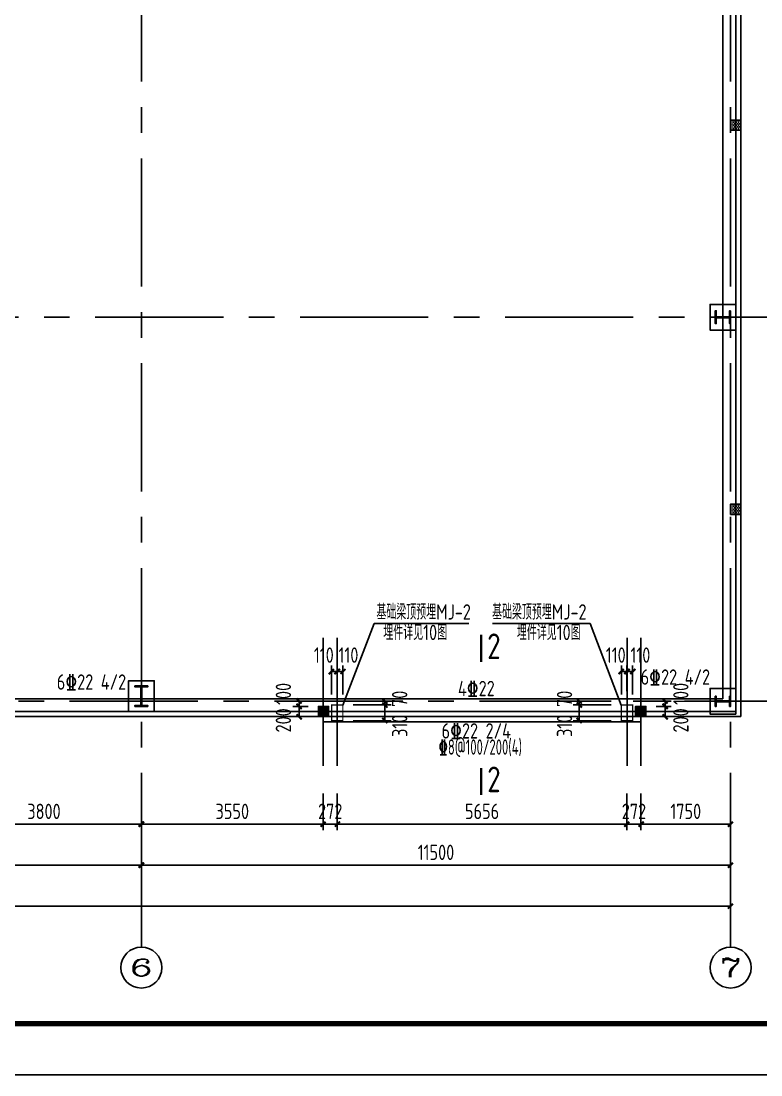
# Model space of a CAD drawing. Header units: millimetres. Extents: x 866309 to 879639, y 39442 to 44891.
# Drawn here: x 869827.3 to 869971.7, y 39448.6 to 39654.4 of the extents above; entities that cross this region are included whole.
import ezdxf
from ezdxf.enums import TextEntityAlignment as Align

# ---------------------------------------------------------------- set-up
doc = ezdxf.new("R2010")
doc.units = ezdxf.units.MM
doc.header["$LTSCALE"] = 1000
doc.header["$MEASUREMENT"] = 0
doc.linetypes.add('CENTER', pattern=[2, 1.25, -0.25, 0.25, -0.25])
doc.linetypes.add('DOTE', pattern=[2.42, 2, -0.2, 0.02, -0.2])
doc.layers.add('1', color=4, linetype='Continuous', lineweight=70)
for name, color, linetype in [('AXIS', 3, 'Continuous'), ('AXIS_TEXT', 7, 'Continuous'), ('DIM', 7, 'Continuous'), ('DOTE', 1, 'DOTE'), ('M_Prof', 2, 'Continuous'), ('PUB_DIM', 3, 'Continuous'), ('尺寸标注', 7, 'Continuous'), ('层14', 2, 'Continuous'), ('标注', 7, 'Continuous'), ('梁', 4, 'Continuous'), ('梁集中标注', 2, 'Continuous')]:
    doc.layers.add(name, color=color, linetype=linetype)
doc.styles.add('_TCH_AXIS', font='COMPLEX', dxfattribs={"bigfont": 'GBCBIG'})
doc.styles.add('COMPLEX', font='COMPLEX')
doc.styles.add('GBHZ', font='gbenor.shx', dxfattribs={"width": 0.9, "bigfont": 'gbcbig.shx'})
doc.dimstyles.new('Y100', dxfattribs={"dimscale": 0, "dimtxt": 3, "dimasz": 0.01, "dimexe": 1.2, "dimexo": 2, "dimgap": 1, "dimtad": 1, "dimdec": 0, "dimlfac": 100, "dimzin": 0, "dimdsep": 46, "dimtxsty": 'GBHZ', "dimblk": 'DX', "dimcen": 0.09, "dimdle": 1, "dimclrd": 7, "dimclre": 7, "dimclrt": 7, "dimadec": 0, "dimazin": 0, "dimtfac": 1, "dimtdec": 0, "dimtix": 1, "dimtmove": 2, "dimatfit": 3, "dimldrblk": 'DX', "dimfxl": 0, "dimtolj": 1, "dimtzin": 0, "dimarcsym": 0})
pattern_1 = [(0, (364.5, 0), (0.15625, 0.3125), [0, -0.3125])]

# ---------------------------------------------------------------- blocks, each defined once
blk = doc.blocks.new('_AXISO')
blk.add_circle((0, 0), 0.5)
at = {"layer": 'AXIS_TEXT', "style": 'COMPLEX', "width": 1.041667}
blk.add_attdef('A', text='', height=0.56, dxfattribs=at).set_placement((-0.25, -0.28), (0.25, -0.28), align=Align.FIT)
blk = doc.blocks.new('DX')
at = {"color": 0, "linetype": 'ByBlock', "const_width": 40}
blk.add_lwpolyline([(-54, -51), (46, 49)], dxfattribs=at)
blk = doc.blocks.new('*D1645')
at = {"layer": 'Defpoints', "color": 0, "transparency": 16777216}
for p in [(869736.8, 39505.59), (869850.8, 39505.59), (869850.8, 39489.59)]:
    blk.add_point(p, dxfattribs=at)
at = {"layer": 'dim', "color": 7, "lineweight": -2, "transparency": 16777216}
for p, q in [((869736.8, 39503.59), (869736.8, 39488.39)), ((869850.8, 39503.59), (869850.8, 39488.39)), ((869736.81, 39489.59), (869850.79, 39489.59))]:
    blk.add_line(p, q, dxfattribs=at)
at = {"layer": 'dim', "color": 7, "lineweight": -2, "transparency": 16777216, "xscale": 0.01, "yscale": 0.01, "zscale": 0.01, "rotation": 180}
blk.add_blockref('DX', (869736.8, 39489.59), dxfattribs=at)
at = {"layer": 'dim', "color": 7, "lineweight": -2, "transparency": 16777216, "xscale": 0.01, "yscale": 0.01, "zscale": 0.01}
blk.add_blockref('DX', (869850.8, 39489.59), dxfattribs=at)
at = {"layer": 'dim', "color": 7, "transparency": 16777216, "insert": (869793.8, 39492.09), "char_height": 3, "attachment_point": 5, "style": 'GBHZ'}
blk.add_mtext('\\A1;11400', dxfattribs=at)
blk = doc.blocks.new('*D1646')
at = {"layer": 'Defpoints', "color": 0, "transparency": 16777216}
for p in [(869850.8, 39505.59), (869965.8, 39505.59), (869965.8, 39489.59)]:
    blk.add_point(p, dxfattribs=at)
at = {"layer": 'dim', "color": 7, "lineweight": -2, "transparency": 16777216}
for p, q in [((869850.8, 39503.59), (869850.8, 39488.39)), ((869965.8, 39503.59), (869965.8, 39488.39)), ((869850.81, 39489.59), (869965.79, 39489.59))]:
    blk.add_line(p, q, dxfattribs=at)
at = {"layer": 'dim', "color": 7, "lineweight": -2, "transparency": 16777216, "xscale": 0.01, "yscale": 0.01, "zscale": 0.01, "rotation": 180}
blk.add_blockref('DX', (869850.8, 39489.59), dxfattribs=at)
at = {"layer": 'dim', "color": 7, "lineweight": -2, "transparency": 16777216, "xscale": 0.01, "yscale": 0.01, "zscale": 0.01}
blk.add_blockref('DX', (869965.8, 39489.59), dxfattribs=at)
at = {"layer": 'dim', "color": 7, "transparency": 16777216, "insert": (869908.3, 39492.09), "char_height": 3, "attachment_point": 5, "style": 'GBHZ'}
blk.add_mtext('\\A1;11500', dxfattribs=at)
blk = doc.blocks.new('*D1647')
at = {"layer": 'Defpoints', "color": 0, "transparency": 16777216}
for p in [(869495.8, 39505.59), (869965.8, 39505.59), (869495.8, 39481.59)]:
    blk.add_point(p, dxfattribs=at)
at = {"layer": 'dim', "color": 7, "lineweight": -2, "transparency": 16777216}
for p, q in [((869495.8, 39503.59), (869495.8, 39480.39)), ((869965.8, 39503.59), (869965.8, 39480.39)), ((869965.79, 39481.59), (869495.81, 39481.59))]:
    blk.add_line(p, q, dxfattribs=at)
at = {"layer": 'dim', "color": 7, "lineweight": -2, "transparency": 16777216, "xscale": 0.01, "yscale": 0.01, "zscale": 0.01, "rotation": 180}
blk.add_blockref('DX', (869495.8, 39481.59), dxfattribs=at)
at = {"layer": 'dim', "color": 7, "lineweight": -2, "transparency": 16777216, "xscale": 0.01, "yscale": 0.01, "zscale": 0.01}
blk.add_blockref('DX', (869965.8, 39481.59), dxfattribs=at)
at = {"layer": 'dim', "color": 7, "transparency": 16777216, "insert": (869730.8, 39484.09), "char_height": 3, "attachment_point": 5, "style": 'GBHZ'}
blk.add_mtext('\\A1;47000', dxfattribs=at)
blk = doc.blocks.new('*D4631')
at = {"layer": 'Defpoints', "color": 0, "transparency": 16777216}
for p in [(869889.02, 39505.59), (869945.58, 39505.59), (869945.58, 39497.59)]:
    blk.add_point(p, dxfattribs=at)
at = {"layer": '层14', "color": 7, "lineweight": -2, "transparency": 16777216}
for p, q in [((869889.02, 39503.59), (869889.02, 39496.39)), ((869945.58, 39503.59), (869945.58, 39496.39)), ((869889.03, 39497.59), (869945.57, 39497.59))]:
    blk.add_line(p, q, dxfattribs=at)
at = {"layer": '层14', "color": 7, "lineweight": -2, "transparency": 16777216, "xscale": 0.01, "yscale": 0.01, "zscale": 0.01, "rotation": 180}
blk.add_blockref('DX', (869889.02, 39497.59), dxfattribs=at)
at = {"layer": '层14', "color": 7, "lineweight": -2, "transparency": 16777216, "xscale": 0.01, "yscale": 0.01, "zscale": 0.01}
blk.add_blockref('DX', (869945.58, 39497.59), dxfattribs=at)
at = {"layer": '层14', "color": 7, "transparency": 16777216, "insert": (869917.3, 39500.09), "char_height": 3, "attachment_point": 5, "style": 'GBHZ'}
blk.add_mtext('\\A1;5656', dxfattribs=at)
blk = doc.blocks.new('*D4640')
at = {"layer": 'Defpoints', "color": 0, "transparency": 16777216}
for p in [(869812.8, 39505.59), (869850.8, 39505.59), (869812.8, 39497.59)]:
    blk.add_point(p, dxfattribs=at)
at = {"layer": '层14', "color": 7, "lineweight": -2, "transparency": 16777216}
for p, q in [((869812.8, 39503.59), (869812.8, 39496.39)), ((869850.8, 39503.59), (869850.8, 39496.39)), ((869850.79, 39497.59), (869812.81, 39497.59))]:
    blk.add_line(p, q, dxfattribs=at)
at = {"layer": '层14', "color": 7, "lineweight": -2, "transparency": 16777216, "xscale": 0.01, "yscale": 0.01, "zscale": 0.01, "rotation": 180}
blk.add_blockref('DX', (869812.8, 39497.59), dxfattribs=at)
at = {"layer": '层14', "color": 7, "lineweight": -2, "transparency": 16777216, "xscale": 0.01, "yscale": 0.01, "zscale": 0.01}
blk.add_blockref('DX', (869850.8, 39497.59), dxfattribs=at)
at = {"layer": '层14', "color": 7, "transparency": 16777216, "insert": (869831.8, 39500.09), "char_height": 3, "attachment_point": 5, "style": 'GBHZ'}
blk.add_mtext('\\A1;3800', dxfattribs=at)
blk = doc.blocks.new('*D4959')
at = {"layer": 'Defpoints', "color": 0, "transparency": 16777216}
for p in [(869945.58, 39527.4), (869945.58, 39521.59), (869946.68, 39520.89)]:
    blk.add_point(p, dxfattribs=at)
at = {"layer": '标注', "color": 7, "lineweight": -2, "transparency": 16777216}
for p, q in [((869945.58, 39523.59), (869945.58, 39528.6)), ((869946.68, 39522.89), (869946.68, 39528.6)), ((869945.57, 39527.4), (869945.56, 39527.4)), ((869946.68, 39527.4), (869945.58, 39527.4)), ((869946.69, 39527.4), (869946.7, 39527.4))]:
    blk.add_line(p, q, dxfattribs=at)
at = {"layer": '标注', "color": 7, "lineweight": -2, "transparency": 16777216, "xscale": 0.01, "yscale": 0.01, "zscale": 0.01}
blk.add_blockref('DX', (869945.58, 39527.4), dxfattribs=at)
at = {"layer": '标注', "color": 7, "lineweight": -2, "transparency": 16777216, "xscale": 0.01, "yscale": 0.01, "zscale": 0.01, "rotation": 180}
blk.add_blockref('DX', (869946.68, 39527.4), dxfattribs=at)
at = {"layer": '标注', "color": 7, "transparency": 16777216, "insert": (869948.2, 39530.61), "char_height": 3, "attachment_point": 5, "style": 'GBHZ'}
blk.add_mtext('\\A1;110', dxfattribs=at)
blk = doc.blocks.new('*D4960')
at = {"layer": 'Defpoints', "color": 0, "transparency": 16777216}
for p in [(869945.58, 39527.4), (869944.48, 39520.89), (869945.58, 39521.59)]:
    blk.add_point(p, dxfattribs=at)
at = {"layer": '标注', "color": 7, "lineweight": -2, "transparency": 16777216}
for p, q in [((869944.48, 39522.89), (869944.48, 39528.6)), ((869945.58, 39523.59), (869945.58, 39528.6)), ((869944.47, 39527.4), (869944.46, 39527.4)), ((869944.48, 39527.4), (869945.58, 39527.4)), ((869945.59, 39527.4), (869945.6, 39527.4))]:
    blk.add_line(p, q, dxfattribs=at)
at = {"layer": '标注', "color": 7, "lineweight": -2, "transparency": 16777216, "xscale": 0.01, "yscale": 0.01, "zscale": 0.01}
blk.add_blockref('DX', (869944.48, 39527.4), dxfattribs=at)
at = {"layer": '标注', "color": 7, "lineweight": -2, "transparency": 16777216, "xscale": 0.01, "yscale": 0.01, "zscale": 0.01, "rotation": 180}
blk.add_blockref('DX', (869945.58, 39527.4), dxfattribs=at)
at = {"layer": '标注', "color": 7, "transparency": 16777216, "insert": (869943.39, 39530.61), "char_height": 3, "attachment_point": 5, "style": 'GBHZ'}
blk.add_mtext('\\A1;110', dxfattribs=at)
blk = doc.blocks.new('*D4961')
at = {"layer": 'Defpoints', "color": 0, "transparency": 16777216}
for p in [(869936.27, 39520.89), (869944.48, 39520.89), (869944.48, 39517.79)]:
    blk.add_point(p, dxfattribs=at)
at = {"layer": '标注', "color": 7, "lineweight": -2, "transparency": 16777216}
for p, q in [((869942.48, 39520.89), (869935.07, 39520.89)), ((869936.27, 39517.8), (869936.27, 39520.88)), ((869942.48, 39517.79), (869935.07, 39517.79))]:
    blk.add_line(p, q, dxfattribs=at)
at = {"layer": '标注', "color": 7, "lineweight": -2, "transparency": 16777216, "xscale": 0.01, "yscale": 0.01, "zscale": 0.01}
for p, rotation in [((869936.27, 39520.89), 90), ((869936.27, 39517.79), 270)]:
    blk.add_blockref('DX', p, dxfattribs=dict(at, rotation=rotation))
at = {"layer": '标注', "color": 7, "transparency": 16777216, "insert": (869933.39, 39516.8), "char_height": 3, "attachment_point": 5, "rotation": 90, "style": 'GBHZ'}
blk.add_mtext('\\A1;310', dxfattribs=at)
blk = doc.blocks.new('*D4962')
at = {"layer": 'Defpoints', "color": 0, "transparency": 16777216}
for p in [(869936.27, 39521.59), (869944.48, 39520.89), (869944.49, 39521.59)]:
    blk.add_point(p, dxfattribs=at)
at = {"layer": '标注', "color": 7, "lineweight": -2, "transparency": 16777216}
for p, q in [((869942.49, 39521.59), (869935.07, 39521.59)), ((869942.48, 39520.89), (869935.07, 39520.89)), ((869936.27, 39521.6), (869936.27, 39521.61)), ((869936.27, 39520.89), (869936.27, 39521.59)), ((869936.27, 39520.88), (869936.27, 39520.87))]:
    blk.add_line(p, q, dxfattribs=at)
at = {"layer": '标注', "color": 7, "lineweight": -2, "transparency": 16777216, "xscale": 0.01, "yscale": 0.01, "zscale": 0.01}
for p, rotation in [((869936.27, 39521.59), 270), ((869936.27, 39520.89), 90)]:
    blk.add_blockref('DX', p, dxfattribs=dict(at, rotation=rotation))
at = {"layer": '标注', "color": 7, "transparency": 16777216, "insert": (869933.39, 39522.07), "char_height": 3, "attachment_point": 5, "rotation": 90, "style": 'GBHZ'}
blk.add_mtext('\\A1;70', dxfattribs=at)
blk = doc.blocks.new('*D4963')
at = {"layer": 'Defpoints', "color": 0, "transparency": 16777216}
for p in [(869949.27, 39520.59), (869953.03, 39520.59), (869949.27, 39518.59)]:
    blk.add_point(p, dxfattribs=at)
at = {"layer": '标注', "color": 7, "lineweight": -2, "transparency": 16777216}
for p, q in [((869951.27, 39520.59), (869954.23, 39520.59)), ((869953.03, 39520.6), (869953.03, 39520.61)), ((869953.03, 39518.59), (869953.03, 39520.59)), ((869951.27, 39518.59), (869954.23, 39518.59)), ((869953.03, 39518.58), (869953.03, 39518.57))]:
    blk.add_line(p, q, dxfattribs=at)
at = {"layer": '标注', "color": 7, "lineweight": -2, "transparency": 16777216, "xscale": 0.01, "yscale": 0.01, "zscale": 0.01}
for p, rotation in [((869953.03, 39520.59), 270), ((869953.03, 39518.59), 90)]:
    blk.add_blockref('DX', p, dxfattribs=dict(at, rotation=rotation))
at = {"layer": '标注', "color": 7, "transparency": 16777216, "insert": (869956.09, 39517.86), "char_height": 3, "attachment_point": 5, "rotation": 90, "style": 'GBHZ'}
blk.add_mtext('\\A1;200', dxfattribs=at)
blk = doc.blocks.new('*D4964')
at = {"layer": 'Defpoints', "color": 0, "transparency": 16777216}
for p in [(869949.27, 39521.59), (869949.27, 39520.59), (869953.03, 39520.59)]:
    blk.add_point(p, dxfattribs=at)
at = {"layer": '标注', "color": 7, "lineweight": -2, "transparency": 16777216}
for p, q in [((869951.27, 39521.59), (869954.23, 39521.59)), ((869951.27, 39520.59), (869954.23, 39520.59)), ((869953.03, 39521.6), (869953.03, 39521.61)), ((869953.03, 39521.59), (869953.03, 39520.59)), ((869953.03, 39520.58), (869953.03, 39520.57))]:
    blk.add_line(p, q, dxfattribs=at)
at = {"layer": '标注', "color": 7, "lineweight": -2, "transparency": 16777216, "xscale": 0.01, "yscale": 0.01, "zscale": 0.01}
for p, rotation in [((869953.03, 39521.59), 270), ((869953.03, 39520.59), 90)]:
    blk.add_blockref('DX', p, dxfattribs=dict(at, rotation=rotation))
at = {"layer": '标注', "color": 7, "transparency": 16777216, "insert": (869956.09, 39523.03), "char_height": 3, "attachment_point": 5, "rotation": 90, "style": 'GBHZ'}
blk.add_mtext('\\A1;100', dxfattribs=at)
blk = doc.blocks.new('*D4965')
at = {"layer": 'Defpoints', "color": 0, "transparency": 16777216}
for p in [(869945.58, 39505.59), (869948.3, 39505.59), (869948.3, 39497.59)]:
    blk.add_point(p, dxfattribs=at)
at = {"layer": '层14', "color": 7, "lineweight": -2, "transparency": 16777216}
for p, q in [((869945.58, 39503.59), (869945.58, 39496.39)), ((869948.3, 39503.59), (869948.3, 39496.39)), ((869945.57, 39497.59), (869945.56, 39497.59)), ((869945.58, 39497.59), (869948.3, 39497.59)), ((869948.31, 39497.59), (869948.32, 39497.59))]:
    blk.add_line(p, q, dxfattribs=at)
at = {"layer": '层14', "color": 7, "lineweight": -2, "transparency": 16777216, "xscale": 0.01, "yscale": 0.01, "zscale": 0.01}
blk.add_blockref('DX', (869945.58, 39497.59), dxfattribs=at)
at = {"layer": '层14', "color": 7, "lineweight": -2, "transparency": 16777216, "xscale": 0.01, "yscale": 0.01, "zscale": 0.01, "rotation": 180}
blk.add_blockref('DX', (869948.3, 39497.59), dxfattribs=at)
at = {"layer": '层14', "color": 7, "transparency": 16777216, "insert": (869946.94, 39500.09), "char_height": 3, "attachment_point": 5, "style": 'GBHZ'}
blk.add_mtext('\\A1;272', dxfattribs=at)
blk = doc.blocks.new('*D4966')
at = {"layer": 'Defpoints', "color": 0, "transparency": 16777216}
for p in [(869948.3, 39505.59), (869965.8, 39505.59), (869965.8, 39497.59)]:
    blk.add_point(p, dxfattribs=at)
at = {"layer": '层14', "color": 7, "lineweight": -2, "transparency": 16777216}
for p, q in [((869948.3, 39503.59), (869948.3, 39496.39)), ((869965.8, 39503.59), (869965.8, 39496.39)), ((869948.31, 39497.59), (869965.79, 39497.59))]:
    blk.add_line(p, q, dxfattribs=at)
at = {"layer": '层14', "color": 7, "lineweight": -2, "transparency": 16777216, "xscale": 0.01, "yscale": 0.01, "zscale": 0.01, "rotation": 180}
blk.add_blockref('DX', (869948.3, 39497.59), dxfattribs=at)
at = {"layer": '层14', "color": 7, "lineweight": -2, "transparency": 16777216, "xscale": 0.01, "yscale": 0.01, "zscale": 0.01}
blk.add_blockref('DX', (869965.8, 39497.59), dxfattribs=at)
at = {"layer": '层14', "color": 7, "transparency": 16777216, "insert": (869957.05, 39500.09), "char_height": 3, "attachment_point": 5, "style": 'GBHZ'}
blk.add_mtext('\\A1;1750', dxfattribs=at)
blk = doc.blocks.new('*D4967')
at = {"layer": 'Defpoints', "color": 0, "transparency": 16777216}
for p in [(869889.02, 39527.4), (869887.92, 39520.89), (869889.02, 39521.59)]:
    blk.add_point(p, dxfattribs=at)
at = {"layer": '标注', "color": 7, "lineweight": -2, "transparency": 16777216}
for p, q in [((869887.92, 39522.89), (869887.92, 39528.6)), ((869889.02, 39523.59), (869889.02, 39528.6)), ((869887.91, 39527.4), (869887.9, 39527.4)), ((869887.92, 39527.4), (869889.02, 39527.4)), ((869889.03, 39527.4), (869889.04, 39527.4))]:
    blk.add_line(p, q, dxfattribs=at)
at = {"layer": '标注', "color": 7, "lineweight": -2, "transparency": 16777216, "xscale": 0.01, "yscale": 0.01, "zscale": 0.01}
blk.add_blockref('DX', (869887.92, 39527.4), dxfattribs=at)
at = {"layer": '标注', "color": 7, "lineweight": -2, "transparency": 16777216, "xscale": 0.01, "yscale": 0.01, "zscale": 0.01, "rotation": 180}
blk.add_blockref('DX', (869889.02, 39527.4), dxfattribs=at)
at = {"layer": '标注', "color": 7, "transparency": 16777216, "insert": (869886.41, 39530.61), "char_height": 3, "attachment_point": 5, "style": 'GBHZ'}
blk.add_mtext('\\A1;110', dxfattribs=at)
blk = doc.blocks.new('*D4968')
at = {"layer": 'Defpoints', "color": 0, "transparency": 16777216}
for p in [(869889.02, 39527.4), (869889.02, 39521.59), (869890.12, 39520.89)]:
    blk.add_point(p, dxfattribs=at)
at = {"layer": '标注', "color": 7, "lineweight": -2, "transparency": 16777216}
for p, q in [((869889.02, 39523.59), (869889.02, 39528.6)), ((869890.12, 39522.89), (869890.12, 39528.6)), ((869889.01, 39527.4), (869889, 39527.4)), ((869890.12, 39527.4), (869889.02, 39527.4)), ((869890.13, 39527.4), (869890.14, 39527.4))]:
    blk.add_line(p, q, dxfattribs=at)
at = {"layer": '标注', "color": 7, "lineweight": -2, "transparency": 16777216, "xscale": 0.01, "yscale": 0.01, "zscale": 0.01}
blk.add_blockref('DX', (869889.02, 39527.4), dxfattribs=at)
at = {"layer": '标注', "color": 7, "lineweight": -2, "transparency": 16777216, "xscale": 0.01, "yscale": 0.01, "zscale": 0.01, "rotation": 180}
blk.add_blockref('DX', (869890.12, 39527.4), dxfattribs=at)
at = {"layer": '标注', "color": 7, "transparency": 16777216, "insert": (869891.22, 39530.61), "char_height": 3, "attachment_point": 5, "style": 'GBHZ'}
blk.add_mtext('\\A1;110', dxfattribs=at)
blk = doc.blocks.new('*D4969')
at = {"layer": 'Defpoints', "color": 0, "transparency": 16777216}
for p in [(869890.12, 39520.89), (869898.33, 39520.89), (869890.12, 39517.79)]:
    blk.add_point(p, dxfattribs=at)
at = {"layer": '标注', "color": 7, "lineweight": -2, "transparency": 16777216}
for p, q in [((869892.12, 39520.89), (869899.53, 39520.89)), ((869898.33, 39517.8), (869898.33, 39520.88)), ((869892.12, 39517.79), (869899.53, 39517.79))]:
    blk.add_line(p, q, dxfattribs=at)
at = {"layer": '标注', "color": 7, "lineweight": -2, "transparency": 16777216, "xscale": 0.01, "yscale": 0.01, "zscale": 0.01}
for p, rotation in [((869898.33, 39520.89), 90), ((869898.33, 39517.79), 270)]:
    blk.add_blockref('DX', p, dxfattribs=dict(at, rotation=rotation))
at = {"layer": '标注', "color": 7, "transparency": 16777216, "insert": (869901.22, 39516.8), "char_height": 3, "attachment_point": 5, "rotation": 90, "style": 'GBHZ'}
blk.add_mtext('\\A1;310', dxfattribs=at)
blk = doc.blocks.new('*D4970')
at = {"layer": 'Defpoints', "color": 0, "transparency": 16777216}
for p in [(869890.11, 39521.59), (869890.12, 39520.89), (869898.33, 39521.59)]:
    blk.add_point(p, dxfattribs=at)
at = {"layer": '标注', "color": 7, "lineweight": -2, "transparency": 16777216}
for p, q in [((869892.11, 39521.59), (869899.53, 39521.59)), ((869892.12, 39520.89), (869899.53, 39520.89)), ((869898.33, 39521.6), (869898.33, 39521.61)), ((869898.33, 39520.89), (869898.33, 39521.59)), ((869898.33, 39520.88), (869898.33, 39520.87))]:
    blk.add_line(p, q, dxfattribs=at)
at = {"layer": '标注', "color": 7, "lineweight": -2, "transparency": 16777216, "xscale": 0.01, "yscale": 0.01, "zscale": 0.01}
for p, rotation in [((869898.33, 39521.59), 270), ((869898.33, 39520.89), 90)]:
    blk.add_blockref('DX', p, dxfattribs=dict(at, rotation=rotation))
at = {"layer": '标注', "color": 7, "transparency": 16777216, "insert": (869901.22, 39522.07), "char_height": 3, "attachment_point": 5, "rotation": 90, "style": 'GBHZ'}
blk.add_mtext('\\A1;70', dxfattribs=at)
blk = doc.blocks.new('*D4971')
at = {"layer": 'Defpoints', "color": 0, "transparency": 16777216}
for p in [(869881.58, 39520.59), (869885.33, 39520.59), (869885.33, 39518.59)]:
    blk.add_point(p, dxfattribs=at)
at = {"layer": '标注', "color": 7, "lineweight": -2, "transparency": 16777216}
for p, q in [((869883.33, 39520.59), (869880.38, 39520.59)), ((869881.58, 39520.6), (869881.58, 39520.61)), ((869881.58, 39518.59), (869881.58, 39520.59)), ((869883.33, 39518.59), (869880.38, 39518.59)), ((869881.58, 39518.58), (869881.58, 39518.57))]:
    blk.add_line(p, q, dxfattribs=at)
at = {"layer": '标注', "color": 7, "lineweight": -2, "transparency": 16777216, "xscale": 0.01, "yscale": 0.01, "zscale": 0.01}
for p, rotation in [((869881.58, 39520.59), 270), ((869881.58, 39518.59), 90)]:
    blk.add_blockref('DX', p, dxfattribs=dict(at, rotation=rotation))
at = {"layer": '标注', "color": 7, "transparency": 16777216, "insert": (869878.52, 39517.86), "char_height": 3, "attachment_point": 5, "rotation": 90, "style": 'GBHZ'}
blk.add_mtext('\\A1;200', dxfattribs=at)
blk = doc.blocks.new('*D4972')
at = {"layer": 'Defpoints', "color": 0, "transparency": 16777216}
for p in [(869881.58, 39520.59), (869885.33, 39521.59), (869885.33, 39520.59)]:
    blk.add_point(p, dxfattribs=at)
at = {"layer": '标注', "color": 7, "lineweight": -2, "transparency": 16777216}
for p, q in [((869883.33, 39521.59), (869880.38, 39521.59)), ((869883.33, 39520.59), (869880.38, 39520.59)), ((869881.58, 39521.6), (869881.58, 39521.61)), ((869881.58, 39521.59), (869881.58, 39520.59)), ((869881.58, 39520.58), (869881.58, 39520.57))]:
    blk.add_line(p, q, dxfattribs=at)
at = {"layer": '标注', "color": 7, "lineweight": -2, "transparency": 16777216, "xscale": 0.01, "yscale": 0.01, "zscale": 0.01}
for p, rotation in [((869881.58, 39521.59), 270), ((869881.58, 39520.59), 90)]:
    blk.add_blockref('DX', p, dxfattribs=dict(at, rotation=rotation))
at = {"layer": '标注', "color": 7, "transparency": 16777216, "insert": (869878.52, 39523.03), "char_height": 3, "attachment_point": 5, "rotation": 90, "style": 'GBHZ'}
blk.add_mtext('\\A1;100', dxfattribs=at)
blk = doc.blocks.new('*D4973')
at = {"layer": 'Defpoints', "color": 0, "transparency": 16777216}
for p in [(869886.3, 39505.59), (869889.02, 39505.59), (869886.3, 39497.59)]:
    blk.add_point(p, dxfattribs=at)
at = {"layer": '层14', "color": 7, "lineweight": -2, "transparency": 16777216}
for p, q in [((869886.3, 39503.59), (869886.3, 39496.39)), ((869889.02, 39503.59), (869889.02, 39496.39)), ((869886.29, 39497.59), (869886.28, 39497.59)), ((869889.02, 39497.59), (869886.3, 39497.59)), ((869889.03, 39497.59), (869889.04, 39497.59))]:
    blk.add_line(p, q, dxfattribs=at)
at = {"layer": '层14', "color": 7, "lineweight": -2, "transparency": 16777216, "xscale": 0.01, "yscale": 0.01, "zscale": 0.01}
blk.add_blockref('DX', (869886.3, 39497.59), dxfattribs=at)
at = {"layer": '层14', "color": 7, "lineweight": -2, "transparency": 16777216, "xscale": 0.01, "yscale": 0.01, "zscale": 0.01, "rotation": 180}
blk.add_blockref('DX', (869889.02, 39497.59), dxfattribs=at)
at = {"layer": '层14', "color": 7, "transparency": 16777216, "insert": (869887.66, 39500.09), "char_height": 3, "attachment_point": 5, "style": 'GBHZ'}
blk.add_mtext('\\A1;272', dxfattribs=at)
blk = doc.blocks.new('*D4974')
at = {"layer": 'Defpoints', "color": 0, "transparency": 16777216}
for p in [(869850.8, 39505.59), (869886.3, 39505.59), (869850.8, 39497.59)]:
    blk.add_point(p, dxfattribs=at)
at = {"layer": '层14', "color": 7, "lineweight": -2, "transparency": 16777216}
for p, q in [((869850.8, 39503.59), (869850.8, 39496.39)), ((869886.3, 39503.59), (869886.3, 39496.39)), ((869886.29, 39497.59), (869850.81, 39497.59))]:
    blk.add_line(p, q, dxfattribs=at)
at = {"layer": '层14', "color": 7, "lineweight": -2, "transparency": 16777216, "xscale": 0.01, "yscale": 0.01, "zscale": 0.01, "rotation": 180}
blk.add_blockref('DX', (869850.8, 39497.59), dxfattribs=at)
at = {"layer": '层14', "color": 7, "lineweight": -2, "transparency": 16777216, "xscale": 0.01, "yscale": 0.01, "zscale": 0.01}
blk.add_blockref('DX', (869886.3, 39497.59), dxfattribs=at)
at = {"layer": '层14', "color": 7, "transparency": 16777216, "insert": (869868.55, 39500.09), "char_height": 3, "attachment_point": 5, "style": 'GBHZ'}
blk.add_mtext('\\A1;3550', dxfattribs=at)

msp = doc.modelspace()

# ---------------------------------------------------------------- hatches: boundary and pattern name
at = {"layer": '层14'}
h = msp.add_hatch(dxfattribs=at)
h.set_pattern_fill('DOTS', color=256, scale=5)
h.paths.add_polyline_path([(869967.804, 39633.086), (869965.804, 39633.086), (869965.804, 39635.086), (869967.804, 39635.086)])
h = msp.add_hatch(dxfattribs=at)
h.set_pattern_fill('DOTS', color=256, scale=5)
h.paths.add_polyline_path([(869967.804, 39558.086), (869965.804, 39558.086), (869965.804, 39560.086), (869967.804, 39560.086)])
h = msp.add_hatch(dxfattribs=at)
h.set_pattern_fill('DOTS', color=256, scale=5)
h.set_pattern_definition(pattern_1)
h.paths.add_polyline_path([(869885.344, 39520.586), (869887.344, 39520.586), (869887.344, 39518.586), (869885.344, 39518.586)])
h = msp.add_hatch(dxfattribs=at)
h.set_pattern_fill('DOTS', color=256, scale=5)
h.set_pattern_definition(pattern_1)
h.paths.add_polyline_path([(869949.264, 39520.586), (869947.264, 39520.586), (869947.264, 39518.586), (869949.264, 39518.586)])

# ---------------------------------------------------------------- linework, layer by layer
msp.add_line((870241.527, 39448.627), (869400.527, 39448.627))
at = {"color": 0, "const_width": 1}
msp.add_lwpolyline([(870231.527, 39458.627), (869425.527, 39458.627), (869425.527, 40032.627), (870231.527, 40032.627)], close=True, dxfattribs=at)
for points in [[(869966.804, 39594.086), (869961.804, 39594.086), (869961.804, 39599.086), (869966.804, 39599.086)], [(869848.304, 39519.586), (869848.304, 39525.586), (869853.304, 39525.586), (869853.304, 39519.586)], [(869966.804, 39519.086), (869961.804, 39519.086), (869961.804, 39524.086), (869966.804, 39524.086)]]:
    msp.add_lwpolyline(points, close=True)
at = {"layer": '1', "color": 2, "const_width": 0.48}
for points in [[(869917.133, 39529.291), (869917.133, 39534.574)], [(869917.133, 39503.299), (869917.133, 39508.581)]]:
    msp.add_lwpolyline(points, dxfattribs=at)
at = {"layer": 'AXIS', "color": 0}
for p, q in [((869850.804, 39505.586), (869850.804, 39473.586)), ((869965.804, 39505.586), (869965.804, 39473.586))]:
    msp.add_line(p, q, dxfattribs=at)
at = {"layer": 'DOTE', "linetype": 'CENTER', "ltscale": 0.02}
for p, q in [((869850.804, 39987.586), (869850.804, 39505.586)), ((869965.804, 39987.586), (869965.804, 39505.586)), ((869481.804, 39596.586), (869981.804, 39596.586)), ((869886.304, 39533.952), (869886.304, 39505.586)), ((869889.024, 39533.952), (869889.024, 39505.586)), ((869945.584, 39533.952), (869945.584, 39505.586)), ((869948.304, 39533.952), (869948.304, 39505.586)), ((869981.804, 39521.586), (869481.804, 39521.586))]:
    msp.add_line(p, q, dxfattribs=at)
at = {"layer": 'M_Prof'}
for points in [[(869965.804, 39597.836), (869965.804, 39595.336), (869965.604, 39595.336), (869965.604, 39596.496), (869963.004, 39596.496), (869963.004, 39595.336), (869962.804, 39595.336), (869962.804, 39597.836), (869963.004, 39597.836), (869963.004, 39596.676), (869965.604, 39596.676), (869965.604, 39597.836)], [(869852.054, 39520.586), (869849.554, 39520.586), (869849.554, 39520.786), (869850.714, 39520.786), (869850.714, 39524.386), (869849.554, 39524.386), (869849.554, 39524.586), (869852.054, 39524.586), (869852.054, 39524.386), (869850.894, 39524.386), (869850.894, 39520.786), (869852.054, 39520.786)], [(869965.804, 39522.586), (869965.804, 39520.586), (869965.604, 39520.586), (869965.604, 39521.496), (869963.004, 39521.496), (869963.004, 39520.586), (869962.804, 39520.586), (869962.804, 39522.586), (869963.004, 39522.586), (869963.004, 39521.676), (869965.604, 39521.676), (869965.604, 39522.586)]]:
    msp.add_lwpolyline(points, close=True, dxfattribs=at)
at = {"layer": '尺寸标注', "color": 6, "linetype": 'ByBlock', "const_width": 0.25}
for points in [[(869887.924, 39517.786), (869890.124, 39517.786), (869890.124, 39520.886), (869887.924, 39520.886), (869887.924, 39517.786)], [(869946.684, 39517.786), (869944.484, 39517.786), (869944.484, 39520.886), (869946.684, 39520.886), (869946.684, 39517.786)]]:
    msp.add_lwpolyline(points, dxfattribs=at)
at = {"layer": '层14'}
for points in [[(869967.804, 39633.086), (869965.804, 39633.086), (869965.804, 39635.086), (869967.804, 39635.086)], [(869967.804, 39558.086), (869965.804, 39558.086), (869965.804, 39560.086), (869967.804, 39560.086)], [(869885.344, 39518.586), (869887.344, 39518.586), (869887.344, 39520.586), (869885.344, 39520.586)], [(869949.264, 39518.586), (869947.264, 39518.586), (869947.264, 39520.586), (869949.264, 39520.586)]]:
    msp.add_lwpolyline(points, close=True, dxfattribs=at)
at = {"layer": '标注'}
for p, q in [((869890.154, 39520.836), (869896.219, 39536.776)), ((869896.219, 39536.776), (869914.711, 39536.776)), ((869938.389, 39536.776), (869919.342, 39536.776)), ((869944.454, 39520.836), (869938.389, 39536.776))]:
    msp.add_line(p, q, dxfattribs=at)
at = {"layer": '梁'}
for p, q in [((869967.804, 39518.586), (869967.804, 39974.586)), ((869966.804, 39519.586), (869966.804, 39973.586)), ((869964.304, 39522.086), (869964.304, 39971.086)), ((869739.304, 39522.086), (869964.304, 39522.086)), ((869732.804, 39518.586), (869967.804, 39518.586)), ((869739.304, 39519.586), (869966.804, 39519.586)), ((869886.304, 39517.586), (869886.304, 39518.586)), ((869948.304, 39517.586), (869948.304, 39518.586)), ((869886.304, 39517.586), (869948.304, 39517.586))]:
    msp.add_line(p, q, dxfattribs=at)

# ---------------------------------------------------------------- block references
at = {"layer": 'AXIS', "color": 0}
ref = msp.add_blockref('_AXISO', (869850.804, 39469.586), dxfattribs=dict(at, xscale=8, yscale=8, zscale=8))
ref.add_attrib('A', '6', dxfattribs={"layer": 'AXIS_TEXT', "color": 0, "height": 3.284, "style": '_TCH_AXIS', "width": 2.071429}).set_placement((869848.536, 39467.944), (869853.072, 39467.944), align=Align.FIT)
ref = msp.add_blockref('_AXISO', (869965.804, 39469.586), dxfattribs=dict(at, xscale=8, yscale=8, zscale=8))
ref.add_attrib('A', '7', dxfattribs={"layer": 'AXIS_TEXT', "color": 0, "height": 3.688, "style": '_TCH_AXIS', "width": 1.714286}).set_placement((869963.697, 39467.742), (869967.911, 39467.742), align=Align.FIT)

# ---------------------------------------------------------------- texts
at = {"layer": 'PUB_DIM', "style": 'GBHZ', "width": 0.9}
for p in [(869918.305, 39529.835), (869918.305, 39503.842)]:
    msp.add_text('2', height=5, dxfattribs=at).set_placement(p)
at = {"layer": '梁集中标注', "style": 'GBHZ'}
for s, width, p in [('基础梁顶预埋MJ-2', 0.9, (869896.674, 39537.533)), ('基础梁顶预埋MJ-2', 0.9, (869919.249, 39537.533)), ('埋件详见10图', 0.9, (869898.022, 39533.535)), ('埋件详见10图', 0.9, (869924.088, 39533.535)), ('6%%13222 4/2', 0.9, (869834.296, 39523.852)), ('6%%13222 4/2', 0.9, (869948.254, 39524.822)), ('4%%13222', 0.9, (869912.586, 39522.585)), ('6%%13222 2/4', 0.9, (869909.397, 39514.306)), ('%%1328@100/200(4)', 0.7, (869908.829, 39511.156))]:
    msp.add_text(s, height=3, dxfattribs=dict(at, width=width)).set_placement(p)

# ---------------------------------------------------------------- dimensions: what is measured, and where the dimension line sits
at = {"layer": 'dim'}
for base, p1, p2, picture, middle in [((869495.804, 39481.586), (869965.804, 39505.586), (869495.804, 39505.586), '*D1647', (869730.804, 39484.086)), ((869850.804, 39489.586), (869736.804, 39505.586), (869850.804, 39505.586), '*D1645', (869793.804, 39492.086)), ((869965.804, 39489.586), (869850.804, 39505.586), (869965.804, 39505.586), '*D1646', (869908.304, 39492.086))]:
    dim = msp.add_linear_dim(base=base, p1=p1, p2=p2, dimstyle='Y100', override={"dimscale": 1}, dxfattribs=at)
    dim.commit()
    dim.dimension.update_dxf_attribs({"geometry": picture, "text_midpoint": middle})
at = {"layer": '层14'}
for base, p1, p2, picture, middle in [((869812.804, 39497.586), (869850.804, 39505.586), (869812.804, 39505.586), '*D4640', (869831.804, 39500.086)), ((869850.804, 39497.586), (869886.304, 39505.586), (869850.804, 39505.586), '*D4974', (869868.554, 39500.086)), ((869886.304, 39497.586), (869889.024, 39505.586), (869886.304, 39505.586), '*D4973', (869887.664, 39500.086))]:
    dim = msp.add_linear_dim(base=base, p1=p1, p2=p2, angle=180, dimstyle='Y100', override={"dimscale": 1, "dimfxl": 2}, dxfattribs=at)
    dim.commit()
    dim.dimension.update_dxf_attribs({"geometry": picture, "text_midpoint": middle})
for base, p1, p2, picture, middle in [((869945.584, 39497.586), (869889.024, 39505.586), (869945.584, 39505.586), '*D4631', (869917.304, 39500.086)), ((869948.304, 39497.586), (869945.584, 39505.586), (869948.304, 39505.586), '*D4965', (869946.944, 39500.086)), ((869965.804, 39497.586), (869948.304, 39505.586), (869965.804, 39505.586), '*D4966', (869957.054, 39500.086))]:
    dim = msp.add_linear_dim(base=base, p1=p1, p2=p2, dimstyle='Y100', override={"dimscale": 1, "dimfxl": 2}, dxfattribs=at)
    dim.commit()
    dim.dimension.update_dxf_attribs({"geometry": picture, "text_midpoint": middle})
at = {"layer": '标注'}
for base, p1, p2, angle, picture, middle in [((869889.024, 39527.401), (869887.924, 39520.886), (869889.024, 39521.586), 0, '*D4967', (869886.411, 39530.608)), ((869889.024, 39527.401), (869890.124, 39520.886), (869889.024, 39521.586), 180, '*D4968', (869891.217, 39530.608)), ((869945.584, 39527.401), (869944.484, 39520.886), (869945.584, 39521.586), 0, '*D4960', (869943.391, 39530.608)), ((869945.584, 39527.401), (869946.684, 39520.886), (869945.584, 39521.586), 180, '*D4959', (869948.197, 39530.608)), ((869881.582, 39520.586), (869885.334, 39521.586), (869885.334, 39520.586), 270, '*D4972', (869878.516, 39523.03)), ((869953.026, 39520.586), (869949.274, 39521.586), (869949.274, 39520.586), 270, '*D4964', (869956.093, 39523.03)), ((869898.333, 39521.586), (869890.124, 39520.886), (869890.114, 39521.586), 90, '*D4970', (869901.22, 39522.071)), ((869936.275, 39521.586), (869944.484, 39520.886), (869944.494, 39521.586), 90, '*D4962', (869933.389, 39522.071)), ((869881.582, 39520.586), (869885.334, 39518.586), (869885.334, 39520.586), 90, '*D4971', (869878.516, 39517.864)), ((869898.333, 39520.886), (869890.124, 39517.786), (869890.124, 39520.886), 90, '*D4969', (869901.22, 39516.804)), ((869936.275, 39520.886), (869944.484, 39517.786), (869944.484, 39520.886), 90, '*D4961', (869933.389, 39516.804)), ((869953.026, 39520.586), (869949.274, 39518.586), (869949.274, 39520.586), 90, '*D4963', (869956.093, 39517.864))]:
    dim = msp.add_linear_dim(base=base, p1=p1, p2=p2, angle=angle, dimstyle='Y100', override={"dimscale": 1, "dimfxl": 2}, dxfattribs=at)
    dim.commit()
    dim.dimension.update_dxf_attribs({"geometry": picture, "text_midpoint": middle, "dimtype": 160})

doc.saveas('drawing.dxf')
